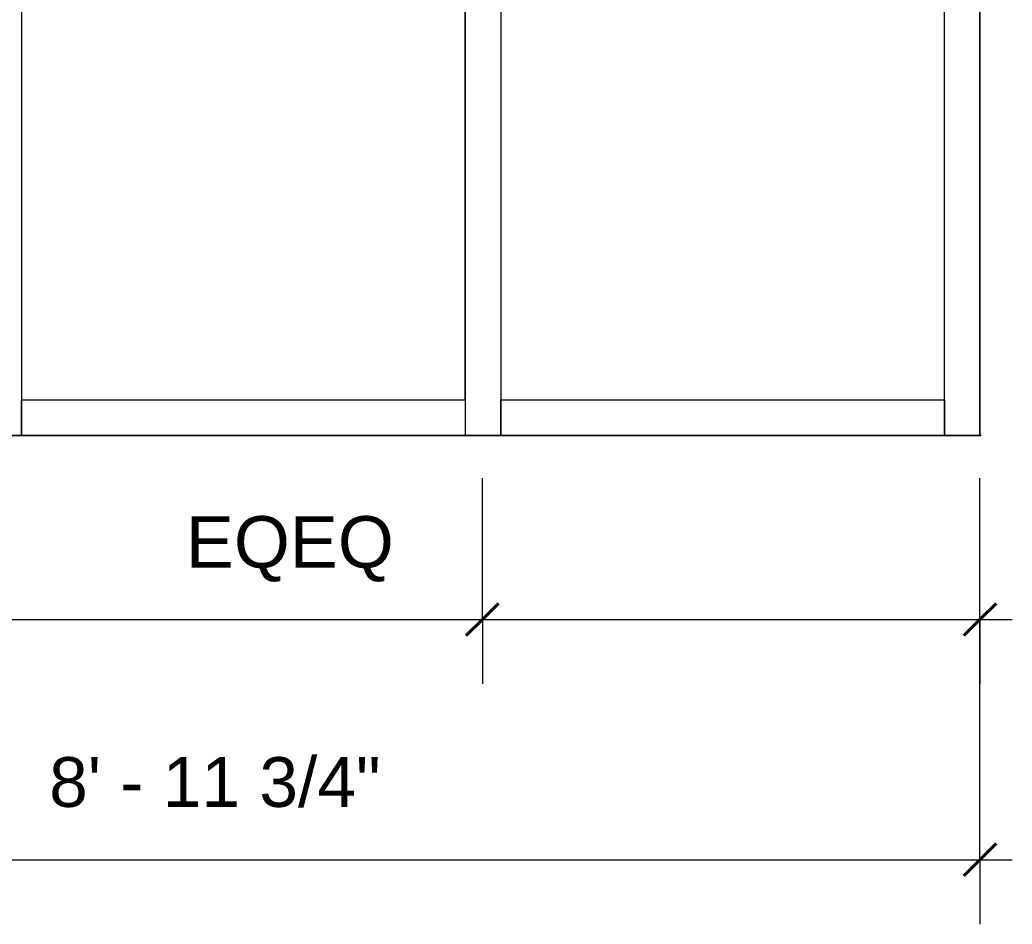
# Model space of a CAD drawing. Header units: inches. Extents: x -6061 to 13621, y -296 to 7483.
# Drawn here: x -5395.1 to -5325.9, y 573.4 to 636.4 of the extents above; entities that cross this region are included whole.
import ezdxf

# ---------------------------------------------------------------- set-up
doc = ezdxf.new("R2010")
doc.units = ezdxf.units.IN
doc.header["$MEASUREMENT"] = 0
doc.layers.get('0').update_dxf_attribs({"linetype": 'CONTINUOUS'})
doc.styles.add('Arial$001H0', font='arial.ttf')

msp = doc.modelspace()

# ---------------------------------------------------------------- linework, layer by layer
at = {"color": 7, "linetype": 'Continuous', "lineweight": 9, "true_color": 0x000007}
for p, q in [((-5394.98601, 703.48371), (-5394.98601, 607.4552)), ((-5364.07108, 703.48371), (-5364.07108, 607.4552)), ((-5361.58827, 703.48371), (-5361.58827, 607.4552)), ((-5330.67334, 607.4552), (-5330.67334, 703.48371)), ((-5328.19053, 607.4552), (-5328.19053, 703.48371)), ((-5394.98601, 701.0009), (-5394.98601, 609.93801)), ((-5364.07108, 609.93801), (-5364.07108, 701.0009)), ((-5361.58827, 701.0009), (-5361.58827, 609.93801)), ((-5330.67334, 609.93801), (-5330.67334, 701.0009)), ((-5394.98601, 609.93801), (-5364.07108, 609.93801)), ((-5394.98601, 607.4552), (-5394.98601, 609.93801)), ((-5394.98601, 609.93801), (-5364.07108, 609.93801)), ((-5364.07108, 609.93801), (-5364.07108, 607.4552)), ((-5361.58827, 609.93801), (-5330.67334, 609.93801)), ((-5361.58827, 607.4552), (-5361.58827, 609.93801)), ((-5361.58827, 609.93801), (-5330.67334, 609.93801)), ((-5330.67334, 609.93801), (-5330.67334, 607.4552)), ((-5452.81135, 607.4552), (-5331.23397, 607.4552)), ((-5328.11044, 607.4552), (-5435.99234, 607.4552)), ((-5397.46881, 607.4552), (-5394.98601, 607.4552)), ((-5394.98601, 607.4552), (-5397.46881, 607.4552)), ((-5364.07108, 607.4552), (-5394.98601, 607.4552)), ((-5394.98601, 607.4552), (-5364.07108, 607.4552)), ((-5364.07108, 607.4552), (-5361.58827, 607.4552)), ((-5361.58827, 607.4552), (-5364.07108, 607.4552)), ((-5330.67334, 607.4552), (-5361.58827, 607.4552)), ((-5361.58827, 607.4552), (-5330.67334, 607.4552)), ((-5328.19053, 607.4552), (-5330.67334, 607.4552)), ((-5330.67334, 607.4552), (-5328.19053, 607.4552)), ((-5362.86972, 594.64072), (-5362.86972, 604.49185)), ((-5328.19053, 577.90181), (-5328.19053, 604.49185)), ((-5328.19053, 594.64072), (-5328.19053, 604.49185)), ((-5399.71135, 594.64072), (-5362.86972, 594.64072)), ((-5362.86972, 594.64072), (-5325.948, 594.64072)), ((-5362.86972, 594.64072), (-5362.86972, 590.15566)), ((-5328.19053, 594.64072), (-5328.19053, 590.15566)), ((-5438.23488, 577.90181), (-5325.948, 577.90181)), ((-5328.19053, 577.90181), (-5328.19053, 573.41674))]:
    msp.add_line(p, q, dxfattribs=at)
at = {"color": 7, "linetype": 'Continuous', "lineweight": 18, "true_color": 0x000007}
for p, q in [((-5328.19053, 703.48371), (-5328.19053, 607.4552)), ((-5328.11044, 607.4552), (-5328.19053, 607.4552)), ((-5328.19053, 607.4552), (-5328.11044, 607.4552))]:
    msp.add_line(p, q, dxfattribs=at)
at = {"color": 7, "linetype": 'Continuous', "lineweight": 40, "true_color": 0x000007}
for p, q in [((-5362.86972, 594.64072), (-5361.74845, 595.76199)), ((-5328.19053, 594.64072), (-5327.06927, 595.76199)), ((-5362.86972, 594.64072), (-5363.99099, 593.51946)), ((-5328.19053, 594.64072), (-5329.3118, 593.51946)), ((-5328.19053, 577.90181), (-5327.06927, 579.02308)), ((-5328.19053, 577.90181), (-5329.3118, 576.78054))]:
    msp.add_line(p, q, dxfattribs=at)

# ---------------------------------------------------------------- texts
at = {"color": 7, "true_color": 0x000007, "style": 'Arial$001H0'}
for s, height, p in [('EQEQ', 3.590405, (-5383.53334, 598.24445)), ('8\' - 11 3/4"', 3.4665915, (-5393.06408, 581.58566))]:
    msp.add_text(s, height=height, dxfattribs=at).set_placement(p)

doc.saveas('drawing.dxf')
